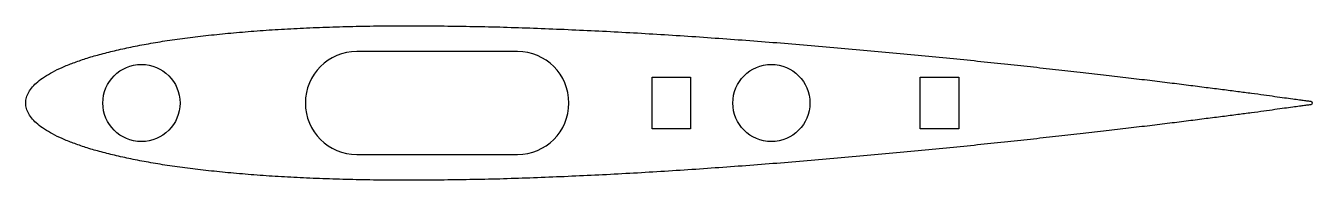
# Model space of a CAD drawing. Header units: millimetres. Extents: x 0 to 100, y -6 to 6.
import ezdxf

# ---------------------------------------------------------------- set-up
doc = ezdxf.new("R2010")
doc.units = ezdxf.units.MM

msp = doc.modelspace()

# ---------------------------------------------------------------- linework, layer by layer
at = {"color": 7, "linetype": 'Continuous', "lineweight": 25}
for p, q in [((38.25, 4), (25.75, 4)), ((48.72, 2), (51.72, 2)), ((48.72, -2), (48.72, 2)), ((51.72, 2), (51.72, -2)), ((69.58, 2), (72.58, 2)), ((69.58, -2), (69.58, 2)), ((72.58, 2), (72.58, -2)), ((51.72, -2), (48.72, -2)), ((72.58, -2), (69.58, -2)), ((25.75, -4), (38.25, -4))]:
    msp.add_line(p, q, dxfattribs=at)
for centre in [(9, 0), (58, 0)]:
    msp.add_circle(centre, 3, dxfattribs=at)
for centre, start, end in [((25.75, 0), 90, 270), ((38.25, 0), 270, 90)]:
    msp.add_arc(centre, 4, start, end, dxfattribs=at)
msp.add_open_spline([(0, 0), (0, -0.14), (0.04, -0.44), (0.23, -0.87), (0.53, -1.28), (0.94, -1.67), (1.47, -2.06), (2.11, -2.43), (2.86, -2.79), (3.72, -3.13), (4.68, -3.47), (5.76, -3.78), (6.93, -4.08), (8.21, -4.36), (9.58, -4.62), (11.04, -4.86), (12.6, -5.07), (14.25, -5.27), (15.97, -5.44), (17.78, -5.6), (19.66, -5.72), (21.62, -5.83), (23.64, -5.91), (25.72, -5.96), (27.86, -6), (30.05, -6.01), (32.28, -5.99), (34.56, -5.96), (36.88, -5.91), (39.22, -5.83), (41.59, -5.74), (43.98, -5.63), (46.38, -5.51), (48.79, -5.37), (51.21, -5.22), (53.62, -5.05), (56.02, -4.88), (58.41, -4.69), (60.78, -4.5), (63.13, -4.3), (65.44, -4.09), (67.72, -3.88), (69.95, -3.67), (72.14, -3.45), (74.28, -3.24), (76.36, -3.02), (78.38, -2.8), (80.33, -2.59), (82.22, -2.38), (84.02, -2.17), (85.75, -1.96), (87.4, -1.77), (88.95, -1.58), (90.42, -1.4), (91.79, -1.22), (93.07, -1.06), (94.24, -0.91), (95.31, -0.77), (96.27, -0.64), (97.13, -0.52), (97.88, -0.42), (98.51, -0.33), (99.03, -0.26), (99.44, -0.2), (99.73, -0.17), (99.9, -0.13), (100.07, -0.14), (100.07, 0.14), (99.9, 0.13), (99.73, 0.17), (99.44, 0.2), (99.03, 0.26), (98.51, 0.33), (97.88, 0.42), (97.13, 0.52), (96.27, 0.64), (95.31, 0.77), (94.24, 0.91), (93.07, 1.06), (91.79, 1.22), (90.42, 1.4), (88.95, 1.58), (87.4, 1.77), (85.75, 1.96), (84.02, 2.17), (82.22, 2.38), (80.33, 2.59), (78.38, 2.8), (76.36, 3.02), (74.28, 3.24), (72.14, 3.45), (69.95, 3.67), (67.72, 3.88), (65.44, 4.09), (63.13, 4.3), (60.78, 4.5), (58.41, 4.69), (56.02, 4.88), (53.62, 5.05), (51.21, 5.22), (48.79, 5.37), (46.38, 5.51), (43.98, 5.63), (41.59, 5.74), (39.22, 5.83), (36.88, 5.91), (34.56, 5.96), (32.28, 5.99), (30.05, 6.01), (27.86, 6), (25.72, 5.96), (23.64, 5.91), (21.62, 5.83), (19.66, 5.72), (17.78, 5.6), (15.97, 5.44), (14.25, 5.27), (12.6, 5.07), (11.04, 4.86), (9.58, 4.62), (8.21, 4.36), (6.93, 4.08), (5.76, 3.78), (4.68, 3.47), (3.72, 3.13), (2.86, 2.79), (2.11, 2.43), (1.47, 2.06), (0.94, 1.67), (0.53, 1.28), (0.23, 0.87), (0.04, 0.44), (0, 0.14), (0, 0)], degree=3, knots=[0, 0, 0, 0, 0.002106, 0.004321, 0.006773, 0.009557, 0.012734, 0.016343, 0.020406, 0.024934, 0.029933, 0.035402, 0.041337, 0.047732, 0.054575, 0.061857, 0.069565, 0.077682, 0.086195, 0.095084, 0.104333, 0.113922, 0.123829, 0.134035, 0.144516, 0.155249, 0.16621, 0.177376, 0.18872, 0.200217, 0.21184, 0.223563, 0.235359, 0.2472, 0.259058, 0.270907, 0.282718, 0.294465, 0.306118, 0.317651, 0.329037, 0.340249, 0.35126, 0.362045, 0.372579, 0.382836, 0.392793, 0.402425, 0.411711, 0.420628, 0.429156, 0.437273, 0.444962, 0.452203, 0.458979, 0.465275, 0.471075, 0.476366, 0.481134, 0.485369, 0.48906, 0.492198, 0.494776, 0.496788, 0.498228, 0.499094, 0.499383, 0.500617, 0.500906, 0.501772, 0.503212, 0.505224, 0.507802, 0.51094, 0.514631, 0.518866, 0.523634, 0.528925, 0.534725, 0.541021, 0.547797, 0.555038, 0.562727, 0.570844, 0.579372, 0.588289, 0.597575, 0.607207, 0.617164, 0.627421, 0.637955, 0.64874, 0.659751, 0.670963, 0.682349, 0.693882, 0.705535, 0.717282, 0.729093, 0.740942, 0.7528, 0.764641, 0.776437, 0.78816, 0.799783, 0.81128, 0.822624, 0.83379, 0.844751, 0.855484, 0.865965, 0.876171, 0.886078, 0.895667, 0.904916, 0.913805, 0.922318, 0.930435, 0.938143, 0.945425, 0.952268, 0.958663, 0.964598, 0.970067, 0.975066, 0.979594, 0.983657, 0.987266, 0.990443, 0.993227, 0.995679, 0.997894, 1, 1, 1, 1], dxfattribs=at)

doc.saveas('drawing.dxf')
